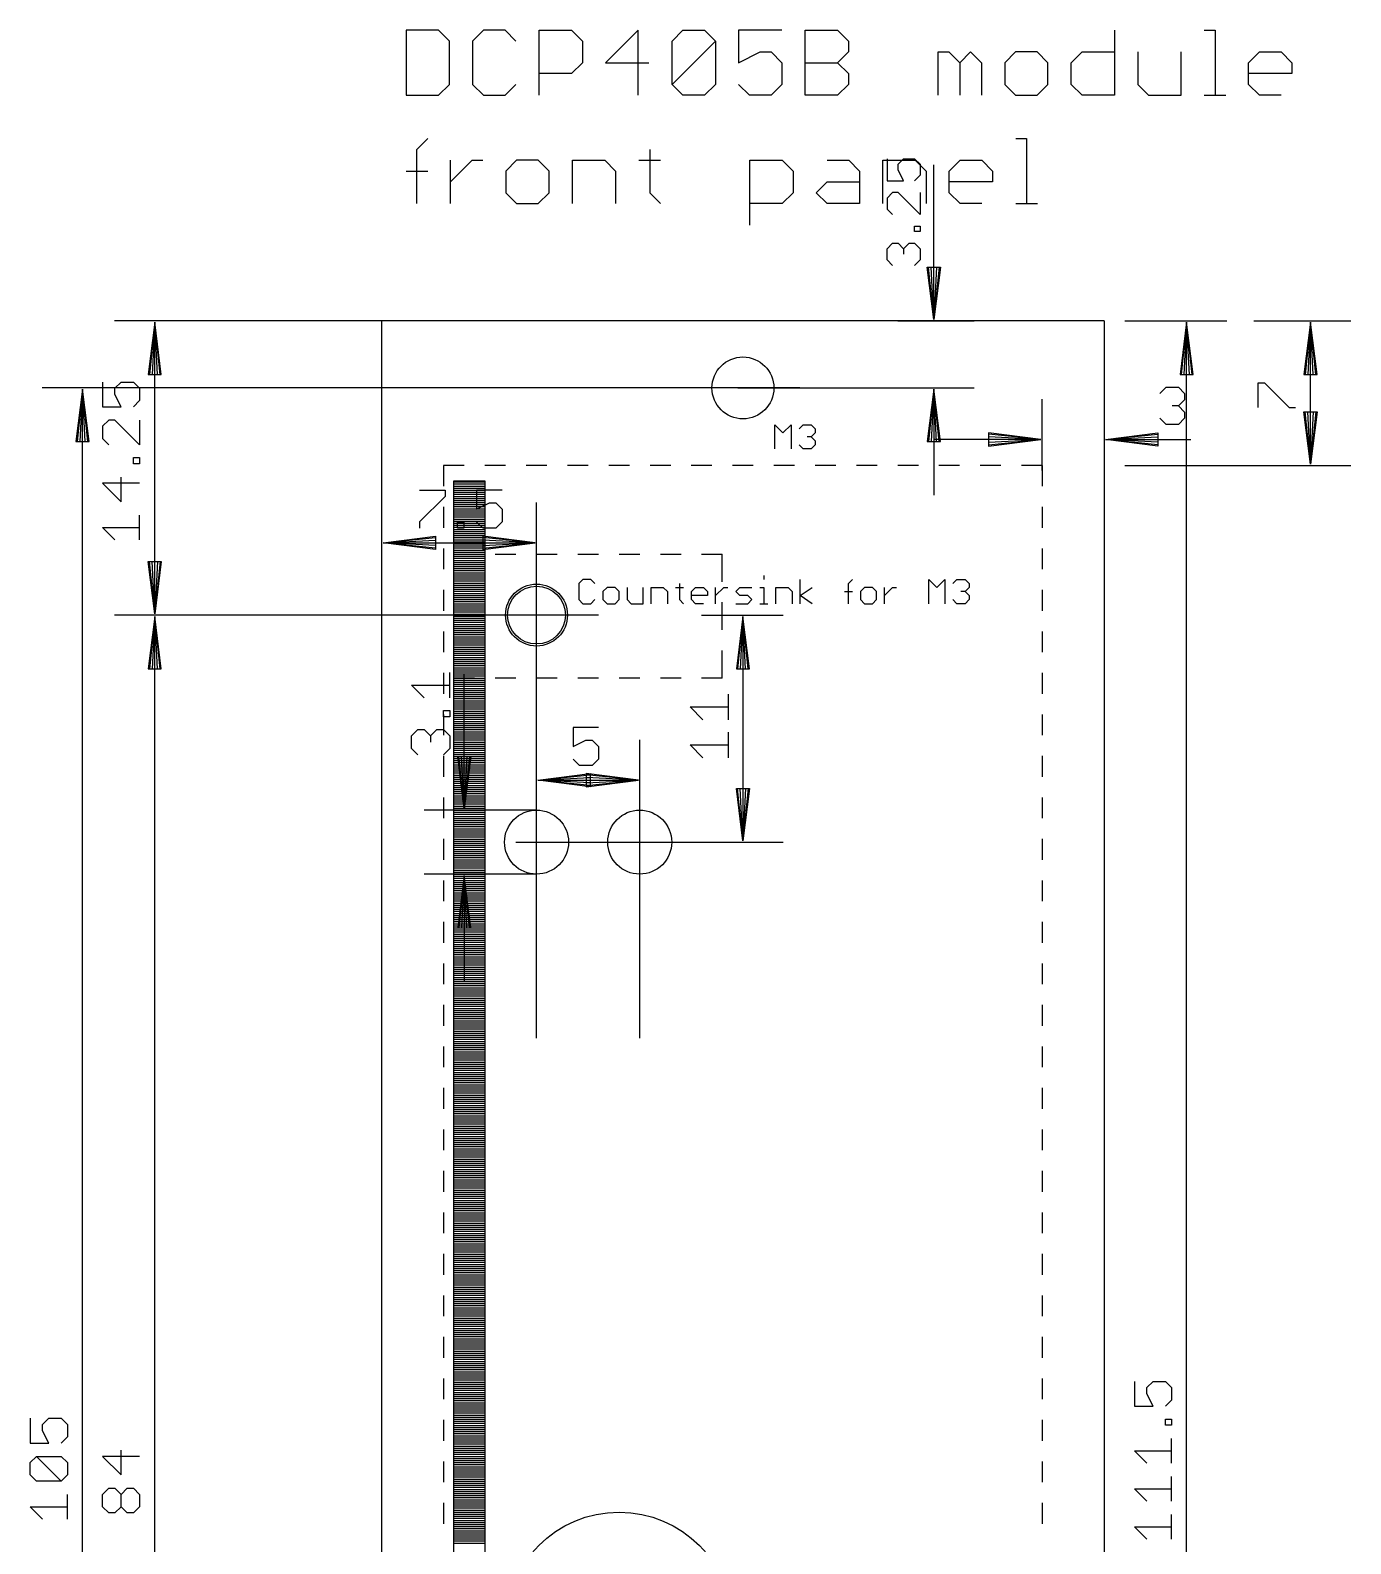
# Model space of a CAD drawing. Extents: x -17 to 135, y -36 to 126.
# Drawn here: x 52 to 116, y 52.3 to 125.6 of the extents above; entities that cross this region are included whole.
import ezdxf

# ---------------------------------------------------------------- set-up
doc = ezdxf.new("R2010")
doc.units = 0
doc.header["$MEASUREMENT"] = 0
for name, color, linetype, true_color in [('114', 253, 'CONTINUOUS', 0xadadad), ('115', 82, 'CONTINUOUS', 0x33cc00), ('117', 2, 'CONTINUOUS', 0xffff00), ('119', 1, 'CONTINUOUS', 0xff0000), ('20', 7, 'CONTINUOUS', 0xffffff), ('47', 140, 'CONTINUOUS', 0x00bfff)]:
    doc.layers.add(name, color=color, linetype=linetype, true_color=true_color)

msp = doc.modelspace()

# ---------------------------------------------------------------- linework, layer by layer
at = {"layer": '114'}
for p, q in [((70.1778, 125.5749), (70.1778, 122.4278)), ((71.7513, 125.5749), (70.1778, 125.5749)), ((72.2759, 125.0504), (71.7513, 125.5749)), ((73.9251, 125.5749), (73.4006, 125.0504)), ((74.9741, 125.5749), (73.9251, 125.5749)), ((75.4986, 125.0504), (74.9741, 125.5749)), ((76.6233, 122.4278), (76.6233, 125.5749)), ((76.6233, 125.5749), (78.1968, 125.5749)), ((78.1968, 125.5749), (78.7214, 125.0504)), ((81.4196, 125.5749), (79.8461, 124.0013)), ((81.4196, 122.4278), (81.4196, 125.5749)), ((83.0688, 125.0504), (83.5933, 125.5749)), ((83.5933, 125.5749), (84.6424, 125.5749)), ((84.6424, 125.5749), (85.1669, 125.0504)), ((88.3896, 125.5749), (86.2916, 125.5749)), ((86.2916, 125.5749), (86.2916, 124.0013)), ((89.5143, 122.4278), (89.5143, 125.5749)), ((89.5143, 125.5749), (91.0879, 125.5749)), ((91.0879, 125.5749), (91.6124, 125.0504)), ((104.5034, 125.5749), (104.5034, 122.4278)), ((108.8508, 125.5749), (109.3754, 125.5749)), ((109.3754, 125.5749), (109.3754, 122.4278)), ((72.2759, 122.9523), (72.2759, 125.0504)), ((73.4006, 125.0504), (73.4006, 122.9523)), ((78.7214, 125.0504), (78.7214, 124.0013)), ((83.0688, 122.9523), (83.0688, 125.0504)), ((83.0688, 122.9523), (85.1669, 125.0504)), ((85.1669, 125.0504), (85.1669, 122.9523)), ((91.6124, 125.0504), (91.6124, 124.5259)), ((78.7214, 124.0013), (78.1968, 123.4768)), ((79.8461, 124.0013), (81.9441, 124.0013)), ((86.2916, 124.0013), (87.3406, 124.5259)), ((87.3406, 124.5259), (87.8651, 124.5259)), ((87.8651, 124.5259), (88.3896, 124.0013)), ((88.3896, 124.0013), (88.3896, 122.9523)), ((89.5143, 124.0013), (91.0879, 124.0013)), ((91.6124, 124.5259), (91.0879, 124.0013)), ((91.0879, 124.0013), (91.6124, 123.4768)), ((95.9598, 122.4278), (95.9598, 124.5259)), ((95.9598, 124.5259), (96.4843, 124.5259)), ((96.4843, 124.5259), (97.0089, 124.0013)), ((97.0089, 124.0013), (97.5334, 124.5259)), ((97.0089, 124.0013), (97.0089, 122.4278)), ((97.5334, 124.5259), (98.0579, 124.0013)), ((98.0579, 124.0013), (98.0579, 122.4278)), ((99.7071, 124.5259), (99.1826, 124.0013)), ((99.1826, 124.0013), (99.1826, 122.9523)), ((100.7561, 124.5259), (99.7071, 124.5259)), ((101.2806, 124.0013), (100.7561, 124.5259)), ((101.2806, 122.9523), (101.2806, 124.0013)), ((102.4053, 124.0013), (102.9298, 124.5259)), ((102.4053, 122.9523), (102.4053, 124.0013)), ((102.9298, 124.5259), (104.5034, 124.5259)), ((105.6281, 124.5259), (105.6281, 122.9523)), ((107.7261, 122.4278), (107.7261, 124.5259)), ((110.9993, 124.0013), (111.5239, 124.5259)), ((110.9993, 122.9523), (110.9993, 124.0013)), ((111.5239, 124.5259), (112.5729, 124.5259)), ((112.5729, 124.5259), (113.0974, 124.0013)), ((113.0974, 124.0013), (113.0974, 123.4768)), ((78.1968, 123.4768), (76.6233, 123.4768)), ((91.6124, 123.4768), (91.6124, 122.9523)), ((113.0974, 123.4768), (110.9993, 123.4768)), ((70.1778, 122.4278), (71.7513, 122.4278)), ((71.7513, 122.4278), (72.2759, 122.9523)), ((73.4006, 122.9523), (73.9251, 122.4278)), ((73.9251, 122.4278), (74.9741, 122.4278)), ((74.9741, 122.4278), (75.4986, 122.9523)), ((83.5933, 122.4278), (83.0688, 122.9523)), ((84.6424, 122.4278), (83.5933, 122.4278)), ((85.1669, 122.9523), (84.6424, 122.4278)), ((86.8161, 122.4278), (86.2916, 122.9523)), ((87.8651, 122.4278), (86.8161, 122.4278)), ((88.3896, 122.9523), (87.8651, 122.4278)), ((91.0879, 122.4278), (89.5143, 122.4278)), ((91.6124, 122.9523), (91.0879, 122.4278)), ((99.1826, 122.9523), (99.7071, 122.4278)), ((99.7071, 122.4278), (100.7561, 122.4278)), ((100.7561, 122.4278), (101.2806, 122.9523)), ((102.9298, 122.4278), (102.4053, 122.9523)), ((104.5034, 122.4278), (102.9298, 122.4278)), ((105.6281, 122.9523), (106.1526, 122.4278)), ((106.1526, 122.4278), (107.7261, 122.4278)), ((108.8508, 122.4278), (109.8999, 122.4278)), ((111.5239, 122.4278), (110.9993, 122.9523)), ((112.5729, 122.4278), (111.5239, 122.4278)), ((70.7023, 119.8004), (71.2268, 120.3249)), ((99.7197, 120.3249), (100.2442, 120.3249)), ((100.2442, 120.3249), (100.2442, 117.1778)), ((70.7023, 117.1778), (70.7023, 119.8004)), ((81.9819, 119.8004), (81.9819, 117.7023)), ((72.3263, 117.1778), (72.3263, 119.2759)), ((72.3263, 118.2268), (73.3753, 119.2759)), ((73.3753, 119.2759), (73.8998, 119.2759)), ((75.5364, 119.2759), (75.0119, 118.7513)), ((76.5855, 119.2759), (75.5364, 119.2759)), ((77.11, 118.7513), (76.5855, 119.2759)), ((78.2347, 117.1778), (78.2347, 119.2759)), ((78.2347, 119.2759), (79.8082, 119.2759)), ((79.8082, 119.2759), (80.3327, 118.7513)), ((81.4574, 119.2759), (82.5065, 119.2759)), ((86.8287, 116.1288), (86.8287, 119.2759)), ((86.8287, 119.2759), (88.4022, 119.2759)), ((88.4022, 119.2759), (88.9267, 118.7513)), ((90.576, 119.2759), (91.625, 119.2759)), ((91.625, 119.2759), (92.1495, 118.7513)), ((93.2742, 117.1778), (93.2742, 119.2759)), ((93.2742, 119.2759), (94.8477, 119.2759)), ((94.8477, 119.2759), (95.3723, 118.7513)), ((96.4969, 118.7513), (97.0215, 119.2759)), ((97.0215, 119.2759), (98.0705, 119.2759)), ((98.0705, 119.2759), (98.595, 118.7513)), ((70.1778, 118.7513), (71.2268, 118.7513)), ((75.0119, 118.7513), (75.0119, 117.7023)), ((77.11, 117.7023), (77.11, 118.7513)), ((80.3327, 118.7513), (80.3327, 117.1778)), ((88.9267, 118.7513), (88.9267, 117.7023)), ((90.0514, 117.7023), (90.576, 118.2268)), ((90.576, 118.2268), (92.1495, 118.2268)), ((92.1495, 118.7513), (92.1495, 117.1778)), ((95.3723, 118.7513), (95.3723, 117.1778)), ((96.4969, 117.7023), (96.4969, 118.7513)), ((98.595, 118.2268), (96.4969, 118.2268)), ((98.595, 118.7513), (98.595, 118.2268)), ((75.0119, 117.7023), (75.5364, 117.1778)), ((76.5855, 117.1778), (77.11, 117.7023)), ((81.9819, 117.7023), (82.5065, 117.1778)), ((88.9267, 117.7023), (88.4022, 117.1778)), ((90.576, 117.1778), (90.0514, 117.7023)), ((97.0215, 117.1778), (96.4969, 117.7023)), ((75.5364, 117.1778), (76.5855, 117.1778)), ((88.4022, 117.1778), (86.8287, 117.1778)), ((92.1495, 117.1778), (90.576, 117.1778)), ((98.0705, 117.1778), (97.0215, 117.1778)), ((99.7197, 117.1778), (100.7687, 117.1778))]:
    msp.add_line(p, q, dxfattribs=at)
at = {"layer": '115'}
for p, q in [((72.5, 8.75), (72.5, 103.75)), ((72.5, 103.75), (74, 103.75)), ((72.5, 103.7), (74, 103.7)), ((72.5, 103.6), (74, 103.6)), ((72.5, 103.5), (74, 103.5)), ((72.5, 103.4), (74, 103.4)), ((74, 103.75), (74, 8.75)), ((72.5, 103.3), (74, 103.3)), ((72.5, 103.2), (74, 103.2)), ((72.5, 103.1), (74, 103.1)), ((72.5, 103), (74, 103)), ((72.5, 102.9), (74, 102.9)), ((72.5, 102.8), (74, 102.8)), ((72.5, 102.7), (74, 102.7)), ((72.5, 102.6), (74, 102.6)), ((72.5, 102.5), (74, 102.5)), ((72.5, 102.4), (74, 102.4)), ((72.5, 102.3), (74, 102.3)), ((72.5, 102.2), (74, 102.2)), ((72.5, 102.1), (74, 102.1)), ((72.5, 102), (74, 102)), ((72.5, 101.9), (74, 101.9)), ((72.5, 101.8), (74, 101.8)), ((72.5, 101.7), (74, 101.7)), ((72.5, 101.6), (74, 101.6)), ((72.5, 101.5), (74, 101.5)), ((72.5, 101.4), (74, 101.4)), ((72.5, 101.3), (74, 101.3)), ((72.5, 101.2), (74, 101.2)), ((72.5, 101.1), (74, 101.1)), ((72.5, 101), (74, 101)), ((72.5, 100.9), (74, 100.9)), ((72.5, 100.8), (74, 100.8)), ((72.5, 100.7), (74, 100.7)), ((72.5, 100.6), (74, 100.6)), ((72.5, 100.5), (74, 100.5)), ((72.5, 100.4), (74, 100.4)), ((72.5, 100.3), (74, 100.3)), ((72.5, 100.2), (74, 100.2)), ((72.5, 100.1), (74, 100.1)), ((72.5, 100), (74, 100)), ((72.5, 99.9), (74, 99.9)), ((72.5, 99.8), (74, 99.8)), ((72.5, 99.7), (74, 99.7)), ((72.5, 99.6), (74, 99.6)), ((72.5, 99.5), (74, 99.5)), ((72.5, 99.4), (74, 99.4)), ((72.5, 99.3), (74, 99.3)), ((72.5, 99.2), (74, 99.2)), ((72.5, 99.1), (74, 99.1)), ((72.5, 99), (74, 99)), ((72.5, 98.9), (74, 98.9)), ((72.5, 98.8), (74, 98.8)), ((72.5, 98.7), (74, 98.7)), ((72.5, 98.6), (74, 98.6)), ((72.5, 98.5), (74, 98.5)), ((72.5, 98.4), (74, 98.4)), ((72.5, 98.3), (74, 98.3)), ((72.5, 98.2), (74, 98.2)), ((72.5, 98.1), (74, 98.1)), ((72.5, 98), (74, 98)), ((72.5, 97.9), (74, 97.9)), ((72.5, 97.8), (74, 97.8)), ((72.5, 97.7), (74, 97.7)), ((72.5, 97.6), (74, 97.6)), ((72.5, 97.5), (74, 97.5)), ((72.5, 97.4), (74, 97.4)), ((72.5, 97.3), (74, 97.3)), ((72.5, 97.2), (74, 97.2)), ((72.5, 97.1), (74, 97.1)), ((72.5, 97), (74, 97)), ((72.5, 96.9), (74, 96.9)), ((72.5, 96.8), (74, 96.8)), ((72.5, 96.7), (74, 96.7)), ((72.5, 96.6), (74, 96.6)), ((72.5, 96.5), (74, 96.5)), ((72.5, 96.4), (74, 96.4)), ((72.5, 96.3), (74, 96.3)), ((72.5, 96.2), (74, 96.2)), ((72.5, 96.1), (74, 96.1)), ((72.5, 96), (74, 96)), ((72.5, 95.9), (74, 95.9)), ((72.5, 95.8), (74, 95.8)), ((72.5, 95.7), (74, 95.7)), ((72.5, 95.6), (74, 95.6)), ((72.5, 95.5), (74, 95.5)), ((72.5, 95.4), (74, 95.4)), ((72.5, 95.3), (74, 95.3)), ((72.5, 95.2), (74, 95.2)), ((72.5, 95.1), (74, 95.1)), ((72.5, 95), (74, 95)), ((72.5, 94.9), (74, 94.9)), ((72.5, 94.8), (74, 94.8)), ((72.5, 94.7), (74, 94.7)), ((72.5, 94.6), (74, 94.6)), ((72.5, 94.5), (74, 94.5)), ((72.5, 94.4), (74, 94.4)), ((72.5, 94.3), (74, 94.3)), ((72.5, 94.2), (74, 94.2)), ((72.5, 94.1), (74, 94.1)), ((72.5, 94), (74, 94)), ((72.5, 93.9), (74, 93.9)), ((72.5, 93.8), (74, 93.8)), ((72.5, 93.7), (74, 93.7)), ((72.5, 93.6), (74, 93.6)), ((72.5, 93.5), (74, 93.5)), ((72.5, 93.4), (74, 93.4)), ((72.5, 93.3), (74, 93.3)), ((72.5, 93.2), (74, 93.2)), ((72.5, 93.1), (74, 93.1)), ((72.5, 93), (74, 93)), ((72.5, 92.9), (74, 92.9)), ((72.5, 92.8), (74, 92.8)), ((72.5, 92.7), (74, 92.7)), ((72.5, 92.6), (74, 92.6)), ((72.5, 92.5), (74, 92.5)), ((72.5, 92.4), (74, 92.4)), ((72.5, 92.3), (74, 92.3)), ((72.5, 92.2), (74, 92.2)), ((72.5, 92.1), (74, 92.1)), ((72.5, 92), (74, 92)), ((72.5, 91.9), (74, 91.9)), ((72.5, 91.8), (74, 91.8)), ((72.5, 91.7), (74, 91.7)), ((72.5, 91.6), (74, 91.6)), ((72.5, 91.5), (74, 91.5)), ((72.5, 91.4), (74, 91.4)), ((72.5, 91.3), (74, 91.3)), ((72.5, 91.2), (74, 91.2)), ((72.5, 91.1), (74, 91.1)), ((72.5, 91), (74, 91)), ((72.5, 90.9), (74, 90.9)), ((72.5, 90.8), (74, 90.8)), ((72.5, 90.7), (74, 90.7)), ((72.5, 90.6), (74, 90.6)), ((72.5, 90.5), (74, 90.5)), ((72.5, 90.4), (74, 90.4)), ((72.5, 90.3), (74, 90.3)), ((72.5, 90.2), (74, 90.2)), ((72.5, 90.1), (74, 90.1)), ((72.5, 90), (74, 90)), ((72.5, 89.9), (74, 89.9)), ((72.5, 89.8), (74, 89.8)), ((72.5, 89.7), (74, 89.7)), ((72.5, 89.6), (74, 89.6)), ((72.5, 89.5), (74, 89.5)), ((72.5, 89.4), (74, 89.4)), ((72.5, 89.3), (74, 89.3)), ((72.5, 89.2), (74, 89.2)), ((72.5, 89.1), (74, 89.1)), ((72.5, 89), (74, 89)), ((72.5, 88.9), (74, 88.9)), ((72.5, 88.8), (74, 88.8)), ((72.5, 88.7), (74, 88.7)), ((72.5, 88.6), (74, 88.6)), ((72.5, 88.5), (74, 88.5)), ((72.5, 88.4), (74, 88.4)), ((72.5, 88.3), (74, 88.3)), ((72.5, 88.2), (74, 88.2)), ((72.5, 88.1), (74, 88.1)), ((72.5, 88), (74, 88)), ((72.5, 87.9), (74, 87.9)), ((72.5, 87.8), (74, 87.8)), ((72.5, 87.7), (74, 87.7)), ((72.5, 87.6), (74, 87.6)), ((72.5, 87.5), (74, 87.5)), ((72.5, 87.4), (74, 87.4)), ((72.5, 87.3), (74, 87.3)), ((72.5, 87.2), (74, 87.2)), ((72.5, 87.1), (74, 87.1)), ((72.5, 87), (74, 87)), ((72.5, 86.9), (74, 86.9)), ((72.5, 86.8), (74, 86.8)), ((72.5, 86.7), (74, 86.7)), ((72.5, 86.6), (74, 86.6)), ((72.5, 86.5), (74, 86.5)), ((72.5, 86.4), (74, 86.4)), ((72.5, 86.3), (74, 86.3)), ((72.5, 86.2), (74, 86.2)), ((72.5, 86.1), (74, 86.1)), ((72.5, 86), (74, 86)), ((72.5, 85.9), (74, 85.9)), ((72.5, 85.8), (74, 85.8)), ((72.5, 85.7), (74, 85.7)), ((72.5, 85.6), (74, 85.6)), ((72.5, 85.5), (74, 85.5)), ((72.5, 85.4), (74, 85.4)), ((72.5, 85.3), (74, 85.3)), ((72.5, 85.2), (74, 85.2)), ((72.5, 85.1), (74, 85.1)), ((72.5, 85), (74, 85)), ((72.5, 84.9), (74, 84.9)), ((72.5, 84.8), (74, 84.8)), ((72.5, 84.7), (74, 84.7)), ((72.5, 84.6), (74, 84.6)), ((72.5, 84.5), (74, 84.5)), ((72.5, 84.4), (74, 84.4)), ((72.5, 84.3), (74, 84.3)), ((72.5, 84.2), (74, 84.2)), ((72.5, 84.1), (74, 84.1)), ((72.5, 84), (74, 84)), ((72.5, 83.9), (74, 83.9)), ((72.5, 83.8), (74, 83.8)), ((72.5, 83.7), (74, 83.7)), ((72.5, 83.6), (74, 83.6)), ((72.5, 83.5), (74, 83.5)), ((72.5, 83.4), (74, 83.4)), ((72.5, 83.3), (74, 83.3)), ((72.5, 83.2), (74, 83.2)), ((72.5, 83.1), (74, 83.1)), ((72.5, 83), (74, 83)), ((72.5, 82.9), (74, 82.9)), ((72.5, 82.8), (74, 82.8)), ((72.5, 82.7), (74, 82.7)), ((72.5, 82.6), (74, 82.6)), ((72.5, 82.5), (74, 82.5)), ((72.5, 82.4), (74, 82.4)), ((72.5, 82.3), (74, 82.3)), ((72.5, 82.2), (74, 82.2)), ((72.5, 82.1), (74, 82.1)), ((72.5, 82), (74, 82)), ((72.5, 81.9), (74, 81.9)), ((72.5, 81.8), (74, 81.8)), ((72.5, 81.7), (74, 81.7)), ((72.5, 81.6), (74, 81.6)), ((72.5, 81.5), (74, 81.5)), ((72.5, 81.4), (74, 81.4)), ((72.5, 81.3), (74, 81.3)), ((72.5, 81.2), (74, 81.2)), ((72.5, 81.1), (74, 81.1)), ((72.5, 81), (74, 81)), ((72.5, 80.9), (74, 80.9)), ((72.5, 80.8), (74, 80.8)), ((72.5, 80.7), (74, 80.7)), ((72.5, 80.6), (74, 80.6)), ((72.5, 80.5), (74, 80.5)), ((72.5, 80.4), (74, 80.4)), ((72.5, 80.3), (74, 80.3)), ((72.5, 80.2), (74, 80.2)), ((72.5, 80.1), (74, 80.1)), ((72.5, 80), (74, 80)), ((72.5, 79.9), (74, 79.9)), ((72.5, 79.8), (74, 79.8)), ((72.5, 79.7), (74, 79.7)), ((72.5, 79.6), (74, 79.6)), ((72.5, 79.5), (74, 79.5)), ((72.5, 79.4), (74, 79.4)), ((72.5, 79.3), (74, 79.3)), ((72.5, 79.2), (74, 79.2)), ((72.5, 79.1), (74, 79.1)), ((72.5, 79), (74, 79)), ((72.5, 78.9), (74, 78.9)), ((72.5, 78.8), (74, 78.8)), ((72.5, 78.7), (74, 78.7)), ((72.5, 78.6), (74, 78.6)), ((72.5, 78.5), (74, 78.5)), ((72.5, 78.4), (74, 78.4)), ((72.5, 78.3), (74, 78.3)), ((72.5, 78.2), (74, 78.2)), ((72.5, 78.1), (74, 78.1)), ((72.5, 78), (74, 78)), ((72.5, 77.9), (74, 77.9)), ((72.5, 77.8), (74, 77.8)), ((72.5, 77.7), (74, 77.7)), ((72.5, 77.6), (74, 77.6)), ((72.5, 77.5), (74, 77.5)), ((72.5, 77.4), (74, 77.4)), ((72.5, 77.3), (74, 77.3)), ((72.5, 77.2), (74, 77.2)), ((72.5, 77.1), (74, 77.1)), ((72.5, 77), (74, 77)), ((72.5, 76.9), (74, 76.9)), ((72.5, 76.8), (74, 76.8)), ((72.5, 76.7), (74, 76.7)), ((72.5, 76.6), (74, 76.6)), ((72.5, 76.5), (74, 76.5)), ((72.5, 76.4), (74, 76.4)), ((72.5, 76.3), (74, 76.3)), ((72.5, 76.2), (74, 76.2)), ((72.5, 76.1), (74, 76.1)), ((72.5, 76), (74, 76)), ((72.5, 75.9), (74, 75.9)), ((72.5, 75.8), (74, 75.8)), ((72.5, 75.7), (74, 75.7)), ((72.5, 75.6), (74, 75.6)), ((72.5, 75.5), (74, 75.5)), ((72.5, 75.4), (74, 75.4)), ((72.5, 75.3), (74, 75.3)), ((72.5, 75.2), (74, 75.2)), ((72.5, 75.1), (74, 75.1)), ((72.5, 75), (74, 75)), ((72.5, 74.9), (74, 74.9)), ((72.5, 74.8), (74, 74.8)), ((72.5, 74.7), (74, 74.7)), ((72.5, 74.6), (74, 74.6)), ((72.5, 74.5), (74, 74.5)), ((72.5, 74.4), (74, 74.4)), ((72.5, 74.3), (74, 74.3)), ((72.5, 74.2), (74, 74.2)), ((72.5, 74.1), (74, 74.1)), ((72.5, 74), (74, 74)), ((72.5, 73.9), (74, 73.9)), ((72.5, 73.8), (74, 73.8)), ((72.5, 73.7), (74, 73.7)), ((72.5, 73.6), (74, 73.6)), ((72.5, 73.5), (74, 73.5)), ((72.5, 73.4), (74, 73.4)), ((72.5, 73.3), (74, 73.3)), ((72.5, 73.2), (74, 73.2)), ((72.5, 73.1), (74, 73.1)), ((72.5, 73), (74, 73)), ((72.5, 72.9), (74, 72.9)), ((72.5, 72.8), (74, 72.8)), ((72.5, 72.7), (74, 72.7)), ((72.5, 72.6), (74, 72.6)), ((72.5, 72.5), (74, 72.5)), ((72.5, 72.4), (74, 72.4)), ((72.5, 72.3), (74, 72.3)), ((72.5, 72.2), (74, 72.2)), ((72.5, 72.1), (74, 72.1)), ((72.5, 72), (74, 72)), ((72.5, 71.9), (74, 71.9)), ((72.5, 71.8), (74, 71.8)), ((72.5, 71.7), (74, 71.7)), ((72.5, 71.6), (74, 71.6)), ((72.5, 71.5), (74, 71.5)), ((72.5, 71.4), (74, 71.4)), ((72.5, 71.3), (74, 71.3)), ((72.5, 71.2), (74, 71.2)), ((72.5, 71.1), (74, 71.1)), ((72.5, 71), (74, 71)), ((72.5, 70.9), (74, 70.9)), ((72.5, 70.8), (74, 70.8)), ((72.5, 70.7), (74, 70.7)), ((72.5, 70.6), (74, 70.6)), ((72.5, 70.5), (74, 70.5)), ((72.5, 70.4), (74, 70.4)), ((72.5, 70.3), (74, 70.3)), ((72.5, 70.2), (74, 70.2)), ((72.5, 70.1), (74, 70.1)), ((72.5, 70), (74, 70)), ((72.5, 69.9), (74, 69.9)), ((72.5, 69.8), (74, 69.8)), ((72.5, 69.7), (74, 69.7)), ((72.5, 69.6), (74, 69.6)), ((72.5, 69.5), (74, 69.5)), ((72.5, 69.4), (74, 69.4)), ((72.5, 69.3), (74, 69.3)), ((72.5, 69.2), (74, 69.2)), ((72.5, 69.1), (74, 69.1)), ((72.5, 69), (74, 69)), ((72.5, 68.9), (74, 68.9)), ((72.5, 68.8), (74, 68.8)), ((72.5, 68.7), (74, 68.7)), ((72.5, 68.6), (74, 68.6)), ((72.5, 68.5), (74, 68.5)), ((72.5, 68.4), (74, 68.4)), ((72.5, 68.3), (74, 68.3)), ((72.5, 68.2), (74, 68.2)), ((72.5, 68.1), (74, 68.1)), ((72.5, 68), (74, 68)), ((72.5, 67.9), (74, 67.9)), ((72.5, 67.8), (74, 67.8)), ((72.5, 67.7), (74, 67.7)), ((72.5, 67.6), (74, 67.6)), ((72.5, 67.5), (74, 67.5)), ((72.5, 67.4), (74, 67.4)), ((72.5, 67.3), (74, 67.3)), ((72.5, 67.2), (74, 67.2)), ((72.5, 67.1), (74, 67.1)), ((72.5, 67), (74, 67)), ((72.5, 66.9), (74, 66.9)), ((72.5, 66.8), (74, 66.8)), ((72.5, 66.7), (74, 66.7)), ((72.5, 66.6), (74, 66.6)), ((72.5, 66.5), (74, 66.5)), ((72.5, 66.4), (74, 66.4)), ((72.5, 66.3), (74, 66.3)), ((72.5, 66.2), (74, 66.2)), ((72.5, 66.1), (74, 66.1)), ((72.5, 66), (74, 66)), ((72.5, 65.9), (74, 65.9)), ((72.5, 65.8), (74, 65.8)), ((72.5, 65.7), (74, 65.7)), ((72.5, 65.6), (74, 65.6)), ((72.5, 65.5), (74, 65.5)), ((72.5, 65.4), (74, 65.4)), ((72.5, 65.3), (74, 65.3)), ((72.5, 65.2), (74, 65.2)), ((72.5, 65.1), (74, 65.1)), ((72.5, 65), (74, 65)), ((72.5, 64.9), (74, 64.9)), ((72.5, 64.8), (74, 64.8)), ((72.5, 64.7), (74, 64.7)), ((72.5, 64.6), (74, 64.6)), ((72.5, 64.5), (74, 64.5)), ((72.5, 64.4), (74, 64.4)), ((72.5, 64.3), (74, 64.3)), ((72.5, 64.2), (74, 64.2)), ((72.5, 64.1), (74, 64.1)), ((72.5, 64), (74, 64)), ((72.5, 63.9), (74, 63.9)), ((72.5, 63.8), (74, 63.8)), ((72.5, 63.7), (74, 63.7)), ((72.5, 63.6), (74, 63.6)), ((72.5, 63.5), (74, 63.5)), ((72.5, 63.4), (74, 63.4)), ((72.5, 63.3), (74, 63.3)), ((72.5, 63.2), (74, 63.2)), ((72.5, 63.1), (74, 63.1)), ((72.5, 63), (74, 63)), ((72.5, 62.9), (74, 62.9)), ((72.5, 62.8), (74, 62.8)), ((72.5, 62.7), (74, 62.7)), ((72.5, 62.6), (74, 62.6)), ((72.5, 62.5), (74, 62.5)), ((72.5, 62.4), (74, 62.4)), ((72.5, 62.3), (74, 62.3)), ((72.5, 62.2), (74, 62.2)), ((72.5, 62.1), (74, 62.1)), ((72.5, 62), (74, 62)), ((72.5, 61.9), (74, 61.9)), ((72.5, 61.8), (74, 61.8)), ((72.5, 61.7), (74, 61.7)), ((72.5, 61.6), (74, 61.6)), ((72.5, 61.5), (74, 61.5)), ((72.5, 61.4), (74, 61.4)), ((72.5, 61.3), (74, 61.3)), ((72.5, 61.2), (74, 61.2)), ((72.5, 61.1), (74, 61.1)), ((72.5, 61), (74, 61)), ((72.5, 60.9), (74, 60.9)), ((72.5, 60.8), (74, 60.8)), ((72.5, 60.7), (74, 60.7)), ((72.5, 60.6), (74, 60.6)), ((72.5, 60.5), (74, 60.5)), ((72.5, 60.4), (74, 60.4)), ((72.5, 60.3), (74, 60.3)), ((72.5, 60.2), (74, 60.2)), ((72.5, 60.1), (74, 60.1)), ((72.5, 60), (74, 60)), ((72.5, 59.9), (74, 59.9)), ((72.5, 59.8), (74, 59.8)), ((72.5, 59.7), (74, 59.7)), ((72.5, 59.6), (74, 59.6)), ((72.5, 59.5), (74, 59.5)), ((72.5, 59.4), (74, 59.4)), ((72.5, 59.3), (74, 59.3)), ((72.5, 59.2), (74, 59.2)), ((72.5, 59.1), (74, 59.1)), ((72.5, 59), (74, 59)), ((72.5, 58.9), (74, 58.9)), ((72.5, 58.8), (74, 58.8)), ((72.5, 58.7), (74, 58.7)), ((72.5, 58.6), (74, 58.6)), ((72.5, 58.5), (74, 58.5)), ((72.5, 58.4), (74, 58.4)), ((72.5, 58.3), (74, 58.3)), ((72.5, 58.2), (74, 58.2)), ((72.5, 58.1), (74, 58.1)), ((72.5, 58), (74, 58)), ((72.5, 57.9), (74, 57.9)), ((72.5, 57.8), (74, 57.8)), ((72.5, 57.7), (74, 57.7)), ((72.5, 57.6), (74, 57.6)), ((72.5, 57.5), (74, 57.5)), ((72.5, 57.4), (74, 57.4)), ((72.5, 57.3), (74, 57.3)), ((72.5, 57.2), (74, 57.2)), ((72.5, 57.1), (74, 57.1)), ((72.5, 57), (74, 57)), ((72.5, 56.9), (74, 56.9)), ((72.5, 56.8), (74, 56.8)), ((72.5, 56.7), (74, 56.7)), ((72.5, 56.6), (74, 56.6)), ((72.5, 56.5), (74, 56.5)), ((72.5, 56.4), (74, 56.4)), ((72.5, 56.3), (74, 56.3)), ((72.5, 56.2), (74, 56.2)), ((72.5, 56.1), (74, 56.1)), ((72.5, 56), (74, 56)), ((72.5, 55.9), (74, 55.9)), ((72.5, 55.8), (74, 55.8)), ((72.5, 55.7), (74, 55.7)), ((72.5, 55.6), (74, 55.6)), ((72.5, 55.5), (74, 55.5)), ((72.5, 55.4), (74, 55.4)), ((72.5, 55.3), (74, 55.3)), ((72.5, 55.2), (74, 55.2)), ((72.5, 55.1), (74, 55.1)), ((72.5, 55), (74, 55)), ((72.5, 54.9), (74, 54.9)), ((72.5, 54.8), (74, 54.8)), ((72.5, 54.7), (74, 54.7)), ((72.5, 54.6), (74, 54.6)), ((72.5, 54.5), (74, 54.5)), ((72.5, 54.4), (74, 54.4)), ((72.5, 54.3), (74, 54.3)), ((72.5, 54.2), (74, 54.2)), ((72.5, 54.1), (74, 54.1)), ((72.5, 54), (74, 54)), ((72.5, 53.9), (74, 53.9)), ((72.5, 53.8), (74, 53.8)), ((72.5, 53.7), (74, 53.7)), ((72.5, 53.6), (74, 53.6)), ((72.5, 53.5), (74, 53.5)), ((72.5, 53.4), (74, 53.4)), ((72.5, 53.3), (74, 53.3)), ((72.5, 53.2), (74, 53.2)), ((72.5, 53.1), (74, 53.1)), ((72.5, 53), (74, 53)), ((72.5, 52.9), (74, 52.9)), ((72.5, 52.8), (74, 52.8)), ((72.5, 52.7), (74, 52.7)), ((72.5, 52.6), (74, 52.6)), ((72.5, 52.5), (74, 52.5)), ((72.5, 52.4), (74, 52.4)), ((72.5, 52.3), (74, 52.3))]:
    msp.add_line(p, q, dxfattribs=at)
at = {"layer": '117'}
for p, q in [((111.25, 111.5), (115.95, 111.5)), ((114, 111.435), (113.6808, 108.9)), ((114, 111.435), (113.74, 108.9)), ((114, 111.435), (113.87, 108.9)), ((114, 104.565), (114, 111.435)), ((114.3192, 108.9), (114, 111.435)), ((114.13, 108.9), (114, 111.435)), ((114.26, 108.9), (114, 111.435)), ((111.4701, 107.3027), (111.4701, 108.5016)), ((111.4701, 108.5016), (111.7698, 108.5016)), ((111.7698, 108.5016), (112.9687, 107.3027)), ((113.6808, 108.9), (114.3192, 108.9)), ((106.7016, 107.9802), (107.0013, 108.2799)), ((107.0013, 108.2799), (107.6008, 108.2799)), ((107.6008, 108.2799), (107.9005, 107.9802)), ((107.9005, 107.9802), (107.9005, 107.6805)), ((101, 104.25), (101, 107.7)), ((107.6008, 107.3808), (107.301, 107.3808)), ((107.9005, 107.6805), (107.6008, 107.3808)), ((107.6008, 107.3808), (107.9005, 107.081)), ((107.9005, 107.081), (107.9005, 106.7813)), ((112.9687, 107.3027), (113.2684, 107.3027)), ((114, 104.565), (113.6808, 107.1)), ((113.6808, 107.1), (114.3192, 107.1)), ((114, 104.565), (113.74, 107.1)), ((114, 104.565), (113.87, 107.1)), ((114.3192, 107.1), (114, 104.565)), ((114.13, 107.1), (114, 104.565)), ((114.26, 107.1), (114, 104.565)), ((107.0013, 106.4816), (106.7016, 106.7813)), ((107.6008, 106.4816), (107.0013, 106.4816)), ((107.9005, 106.7813), (107.6008, 106.4816)), ((100.935, 105.75), (95.8, 105.75)), ((100.935, 105.75), (98.4, 106.0692)), ((98.4, 106.0692), (98.4, 105.4308)), ((100.935, 105.75), (98.4, 106.01)), ((100.935, 105.75), (98.4, 105.88)), ((98.4, 105.4308), (100.935, 105.75)), ((98.4, 105.62), (100.935, 105.75)), ((98.4, 105.49), (100.935, 105.75)), ((104, 106.25), (104, 103.8)), ((104.065, 105.75), (106.6, 106.0692)), ((104.065, 105.75), (106.6, 106.01)), ((104.065, 105.75), (106.6, 105.88)), ((104.065, 105.75), (108.1977, 105.75)), ((106.6, 105.4308), (104.065, 105.75)), ((106.6, 105.62), (104.065, 105.75)), ((106.6, 105.49), (104.065, 105.75)), ((106.6, 106.0692), (106.6, 105.4308)), ((73, 104.5), (72, 104.5)), ((72, 104.5), (72, 103.4898)), ((75, 104.5), (74, 104.5)), ((77, 104.5), (76, 104.5)), ((79, 104.5), (78, 104.5)), ((81, 104.5), (80, 104.5)), ((83, 104.5), (82, 104.5)), ((85, 104.5), (84, 104.5)), ((87, 104.5), (86, 104.5)), ((89, 104.5), (88, 104.5)), ((91, 104.5), (90, 104.5)), ((93, 104.5), (92, 104.5)), ((95, 104.5), (94, 104.5)), ((97, 104.5), (96, 104.5)), ((99, 104.5), (98, 104.5)), ((101, 104.5), (100, 104.5)), ((101, 104.5), (101, 103.4898)), ((105, 104.5), (115.95, 104.5)), ((72, 102.4898), (72, 101.4796)), ((101, 102.4898), (101, 101.4796)), ((72, 100.4796), (72, 99.4694)), ((101, 100.4796), (101, 99.4694)), ((72, 98.4694), (72, 97.4592)), ((101, 98.4694), (101, 97.4592)), ((72, 96.4592), (72, 95.449)), ((101, 96.4592), (101, 95.449)), ((72, 94.449), (72, 93.4388)), ((101, 94.449), (101, 93.4388)), ((72, 92.4388), (72, 91.4286)), ((101, 92.4388), (101, 91.4286)), ((72, 90.4286), (72, 89.4184)), ((101, 90.4286), (101, 89.4184)), ((72, 88.4184), (72, 87.4082)), ((101, 88.4184), (101, 87.4082)), ((72, 86.4082), (72, 85.398)), ((101, 86.4082), (101, 85.398)), ((72, 84.398), (72, 83.3878)), ((101, 84.398), (101, 83.3878)), ((72, 82.3878), (72, 81.3775)), ((101, 82.3878), (101, 81.3775)), ((72, 80.3775), (72, 79.3673)), ((101, 80.3775), (101, 79.3673)), ((72, 78.3673), (72, 77.3571)), ((101, 78.3673), (101, 77.3571)), ((72, 76.3571), (72, 75.3469)), ((101, 76.3571), (101, 75.3469)), ((72, 74.3469), (72, 73.3367)), ((101, 74.3469), (101, 73.3367)), ((72, 72.3367), (72, 71.3265)), ((101, 72.3367), (101, 71.3265)), ((72, 70.3265), (72, 69.3163)), ((101, 70.3265), (101, 69.3163)), ((72, 68.3163), (72, 67.3061)), ((101, 68.3163), (101, 67.3061)), ((72, 66.3061), (72, 65.2959)), ((101, 66.3061), (101, 65.2959)), ((72, 64.2959), (72, 63.2857)), ((101, 64.2959), (101, 63.2857)), ((72, 62.2857), (72, 61.2755)), ((101, 62.2857), (101, 61.2755)), ((72, 60.2755), (72, 59.2653)), ((101, 60.2755), (101, 59.2653)), ((72, 58.2653), (72, 57.2551)), ((101, 58.2653), (101, 57.2551)), ((72, 56.2551), (72, 55.2449)), ((101, 56.2551), (101, 55.2449)), ((72, 54.2449), (72, 53.2347)), ((101, 54.2449), (101, 53.2347))]:
    msp.add_line(p, q, dxfattribs=at)
at = {"layer": '119'}
for p, q in [((72.5, 100.2), (73.5, 100.2)), ((72.5, 98.8667), (72.5, 100.2)), ((74.5, 100.2), (75.5, 100.2)), ((76.5, 100.2), (77.5, 100.2)), ((78.5, 100.2), (79.5, 100.2)), ((80.5, 100.2), (81.5, 100.2)), ((82.5, 100.2), (83.5, 100.2)), ((84.5, 100.2), (85.5, 100.2)), ((85.5, 98.8667), (85.5, 100.2)), ((72.5, 96.5333), (72.5, 97.8667)), ((85.5, 96.5333), (85.5, 97.8667)), ((72.5, 94.2), (72.5, 95.5333)), ((85.5, 94.2), (85.5, 95.5333)), ((73.5, 94.2), (72.5, 94.2)), ((75.5, 94.2), (74.5, 94.2)), ((77.5, 94.2), (76.5, 94.2)), ((79.5, 94.2), (78.5, 94.2)), ((81.5, 94.2), (80.5, 94.2)), ((83.5, 94.2), (82.5, 94.2)), ((85.5, 94.2), (84.5, 94.2))]:
    msp.add_line(p, q, dxfattribs=at)
msp.add_circle((76.5, 97.25), 1.4, dxfattribs=at)
at = {"layer": '20'}
for p, q in [((69, -0.05), (69, 111.5)), ((104, 111.5), (69, 111.5)), ((104, 111.5), (104, 0))]:
    msp.add_line(p, q, dxfattribs=at)
for centre, radius in [((86.5, 108.25), 1.5), ((76.5, 97.25), 1.5), ((76.5, 86.25), 1.55), ((81.5, 86.25), 1.55), ((80.5, 48.3), 5.5)]:
    msp.add_circle(centre, radius, dxfattribs=at)
at = {"layer": '47'}
for p, q in [((93.485, 119.3495), (93.485, 118.2818)), ((94.0189, 119.0826), (94.2858, 119.3495)), ((94.0189, 118.8156), (94.0189, 119.0826)), ((94.2858, 118.2818), (94.0189, 118.8156)), ((94.2858, 119.3495), (94.8197, 119.3495)), ((94.8197, 119.3495), (95.0866, 119.0826)), ((95.0866, 119.0826), (95.0866, 118.5487)), ((95.75, 111.565), (95.75, 119.0539)), ((93.485, 118.2818), (94.2858, 118.2818)), ((95.0866, 118.5487), (94.8197, 118.2818)), ((93.752, 117.7123), (93.485, 117.4454)), ((93.485, 117.4454), (93.485, 116.9116)), ((94.0189, 117.7123), (93.752, 117.7123)), ((95.0866, 116.6446), (94.0189, 117.7123)), ((95.0866, 117.7123), (95.0866, 116.6446)), ((93.485, 116.9116), (93.752, 116.6446)), ((94.8197, 115.8261), (94.8197, 116.093)), ((94.8197, 116.093), (95.0866, 116.093)), ((95.0866, 115.8261), (94.8197, 115.8261)), ((95.0866, 116.093), (95.0866, 115.8261)), ((93.485, 114.9897), (93.752, 115.2566)), ((93.752, 115.2566), (94.0189, 115.2566)), ((94.0189, 115.2566), (94.2858, 114.9897)), ((94.2858, 114.9897), (94.5527, 115.2566)), ((94.5527, 115.2566), (94.8197, 115.2566)), ((94.8197, 115.2566), (95.0866, 114.9897)), ((93.485, 114.4558), (93.485, 114.9897)), ((93.752, 114.1889), (93.485, 114.4558)), ((94.2858, 114.9897), (94.2858, 114.7228)), ((95.0866, 114.4558), (94.8197, 114.1889)), ((95.0866, 114.9897), (95.0866, 114.4558)), ((95.75, 111.565), (95.4308, 114.1)), ((95.4308, 114.1), (96.0692, 114.1)), ((95.75, 111.565), (95.49, 114.1)), ((95.75, 111.565), (95.62, 114.1)), ((96.0692, 114.1), (95.75, 111.565)), ((95.88, 114.1), (95.75, 111.565)), ((96.01, 114.1), (95.75, 111.565)), ((75.5, 111.5), (56.05, 111.5)), ((58, 111.435), (57.6808, 108.9)), ((58, 111.435), (57.74, 108.9)), ((58, 111.435), (57.87, 108.9)), ((58, 97.315), (58, 111.435)), ((58.3192, 108.9), (58, 111.435)), ((58.13, 108.9), (58, 111.435)), ((58.26, 108.9), (58, 111.435)), ((94, 111.5), (97.7, 111.5)), ((105, 111.5), (109.95, 111.5)), ((108, 111.435), (107.6808, 108.9)), ((108, 111.435), (107.74, 108.9)), ((108, 111.435), (107.87, 108.9)), ((108, 0.065), (108, 111.435)), ((108.3192, 108.9), (108, 111.435)), ((108.13, 108.9), (108, 111.435)), ((108.26, 108.9), (108, 111.435)), ((55.4701, 108.5373), (55.4701, 107.3384)), ((56.0695, 108.2375), (56.3692, 108.5373)), ((56.3692, 108.5373), (56.9687, 108.5373)), ((56.9687, 108.5373), (57.2684, 108.2375)), ((57.6808, 108.9), (58.3192, 108.9)), ((107.6808, 108.9), (108.3192, 108.9)), ((89.25, 108.25), (52.55, 108.25)), ((54.5, 108.185), (54.1808, 105.65)), ((54.5, 108.185), (54.24, 105.65)), ((54.5, 108.185), (54.37, 105.65)), ((54.5, 3.315), (54.5, 108.185)), ((54.8192, 105.65), (54.5, 108.185)), ((54.63, 105.65), (54.5, 108.185)), ((54.76, 105.65), (54.5, 108.185)), ((56.0695, 107.9378), (56.0695, 108.2375)), ((56.3692, 107.3384), (56.0695, 107.9378)), ((57.2684, 108.2375), (57.2684, 107.6381)), ((86.25, 108.25), (97.7, 108.25)), ((95.75, 108.185), (95.4308, 105.65)), ((95.75, 108.185), (95.49, 105.65)), ((95.75, 108.185), (95.62, 105.65)), ((95.75, 108.185), (95.75, 103.05)), ((96.0692, 105.65), (95.75, 108.185)), ((95.88, 105.65), (95.75, 108.185)), ((96.01, 105.65), (95.75, 108.185)), ((55.4701, 107.3384), (56.3692, 107.3384)), ((57.2684, 107.6381), (56.9687, 107.3384)), ((55.7698, 106.6957), (55.4701, 106.396)), ((55.4701, 106.396), (55.4701, 105.7965)), ((56.0695, 106.6957), (55.7698, 106.6957)), ((57.2684, 105.4968), (56.0695, 106.6957)), ((57.2684, 106.6957), (57.2684, 105.4968)), ((88.0508, 105.3008), (88.0508, 106.4702)), ((88.0508, 106.4702), (88.4406, 106.0804)), ((88.4406, 106.0804), (88.8304, 106.4702)), ((88.8304, 106.4702), (88.8304, 105.3008)), ((89.2202, 106.2753), (89.4151, 106.4702)), ((89.4151, 106.4702), (89.8049, 106.4702)), ((89.8049, 106.4702), (89.9998, 106.2753)), ((54.1808, 105.65), (54.8192, 105.65)), ((55.4701, 105.7965), (55.7698, 105.4968)), ((89.8049, 105.8855), (89.61, 105.8855)), ((89.9998, 106.0804), (89.8049, 105.8855)), ((89.8049, 105.8855), (89.9998, 105.6906)), ((89.9998, 106.2753), (89.9998, 106.0804)), ((89.9998, 105.6906), (89.9998, 105.4957)), ((95.4308, 105.65), (96.0692, 105.65)), ((56.9687, 104.576), (56.9687, 104.8757)), ((56.9687, 104.8757), (57.2684, 104.8757)), ((57.2684, 104.8757), (57.2684, 104.576)), ((89.4151, 105.3008), (89.2202, 105.4957)), ((89.8049, 105.3008), (89.4151, 105.3008)), ((89.9998, 105.4957), (89.8049, 105.3008)), ((57.2684, 104.576), (56.9687, 104.576)), ((57.2684, 103.6336), (55.4701, 103.6336)), ((55.4701, 103.6336), (56.3692, 102.7344)), ((56.3692, 102.7344), (56.3692, 103.9333)), ((69, 87.75), (69, 102.7)), ((70.8357, 103.3054), (72.0685, 103.3054)), ((72.0685, 102.9972), (70.8357, 101.7644)), ((72.0685, 103.3054), (72.0685, 102.9972)), ((74.8309, 103.3054), (73.5981, 103.3054)), ((73.5981, 103.3054), (73.5981, 102.3808)), ((73.5981, 102.3808), (74.2145, 102.689)), ((74.2145, 102.689), (74.5227, 102.689)), ((74.5227, 102.689), (74.8309, 102.3808)), ((76.5, 76.75), (76.5, 102.7)), ((57.2684, 100.8929), (57.2684, 102.0918)), ((74.8309, 102.3808), (74.8309, 101.7644)), ((56.0695, 100.8929), (55.4701, 101.4923)), ((55.4701, 101.4923), (57.2684, 101.4923)), ((70.8357, 101.7644), (70.8357, 101.4562)), ((72.6773, 101.4562), (72.6773, 101.7644)), ((72.6773, 101.7644), (72.9855, 101.7644)), ((72.9855, 101.4562), (72.6773, 101.4562)), ((72.9855, 101.7644), (72.9855, 101.4562)), ((73.9063, 101.4562), (73.5981, 101.7644)), ((74.5227, 101.4562), (73.9063, 101.4562)), ((74.8309, 101.7644), (74.5227, 101.4562)), ((69.065, 100.75), (71.6, 101.0692)), ((69.065, 100.75), (71.6, 101.01)), ((69.065, 100.75), (71.6, 100.88)), ((69.065, 100.75), (76.435, 100.75)), ((71.6, 100.4308), (69.065, 100.75)), ((71.6, 100.62), (69.065, 100.75)), ((71.6, 100.49), (69.065, 100.75)), ((71.6, 101.0692), (71.6, 100.4308)), ((76.435, 100.75), (73.9, 101.0692)), ((73.9, 101.0692), (73.9, 100.4308)), ((76.435, 100.75), (73.9, 101.01)), ((76.435, 100.75), (73.9, 100.88)), ((73.9, 100.4308), (76.435, 100.75)), ((73.9, 100.62), (76.435, 100.75)), ((73.9, 100.49), (76.435, 100.75)), ((58, 97.315), (57.6808, 99.85)), ((57.6808, 99.85), (58.3192, 99.85)), ((58, 97.315), (57.74, 99.85)), ((58, 97.315), (57.87, 99.85)), ((58.3192, 99.85), (58, 97.315)), ((58.13, 99.85), (58, 97.315)), ((58.26, 99.85), (58, 97.315)), ((78.7457, 98.9702), (78.5508, 98.7753)), ((79.1355, 98.9702), (78.7457, 98.9702)), ((79.3304, 98.7753), (79.1355, 98.9702)), ((87.5162, 99.1651), (87.5162, 98.9702)), ((89.2703, 97.8008), (89.2703, 98.9702)), ((91.6091, 98.7753), (91.804, 98.9702)), ((95.5071, 97.8008), (95.5071, 98.9702)), ((95.5071, 98.9702), (95.8968, 98.5804)), ((95.8968, 98.5804), (96.2866, 98.9702)), ((96.2866, 98.9702), (96.2866, 97.8008)), ((96.6764, 98.7753), (96.8713, 98.9702)), ((96.8713, 98.9702), (97.2611, 98.9702)), ((97.2611, 98.9702), (97.456, 98.7753)), ((78.5508, 98.7753), (78.5508, 97.9957)), ((79.9151, 98.5804), (79.7202, 98.3855)), ((79.7202, 98.3855), (79.7202, 97.9957)), ((80.3049, 98.5804), (79.9151, 98.5804)), ((80.4998, 98.3855), (80.3049, 98.5804)), ((80.4998, 97.9957), (80.4998, 98.3855)), ((80.8896, 98.5804), (80.8896, 97.9957)), ((81.6692, 97.8008), (81.6692, 98.5804)), ((82.059, 97.8008), (82.059, 98.5804)), ((82.059, 98.5804), (82.6437, 98.5804)), ((82.6437, 98.5804), (82.8386, 98.3855)), ((82.8386, 98.3855), (82.8386, 97.8008)), ((83.2284, 98.5804), (83.6182, 98.5804)), ((83.4233, 98.7753), (83.4233, 97.9957)), ((84.008, 98.3855), (84.2029, 98.5804)), ((84.008, 97.9957), (84.008, 98.3855)), ((84.2029, 98.5804), (84.5927, 98.5804)), ((84.5927, 98.5804), (84.7876, 98.3855)), ((84.7876, 98.3855), (84.7876, 98.1906)), ((85.1774, 97.8008), (85.1774, 98.5804)), ((85.1774, 98.1906), (85.5672, 98.5804)), ((85.5672, 98.5804), (85.7621, 98.5804)), ((86.1519, 98.3855), (86.3468, 98.5804)), ((86.3468, 98.1906), (86.1519, 98.3855)), ((86.3468, 98.5804), (86.9315, 98.5804)), ((87.3213, 98.5804), (87.5162, 98.5804)), ((87.5162, 98.5804), (87.5162, 97.8008)), ((88.1009, 97.8008), (88.1009, 98.5804)), ((88.1009, 98.5804), (88.6856, 98.5804)), ((88.6856, 98.5804), (88.8805, 98.3855)), ((88.8805, 98.3855), (88.8805, 97.8008)), ((89.2703, 98.1906), (89.855, 98.5804)), ((91.4142, 98.3855), (91.804, 98.3855)), ((91.6091, 97.8008), (91.6091, 98.7753)), ((92.3887, 98.5804), (92.1938, 98.3855)), ((92.1938, 98.3855), (92.1938, 97.9957)), ((92.7785, 98.5804), (92.3887, 98.5804)), ((92.9734, 98.3855), (92.7785, 98.5804)), ((92.9734, 97.9957), (92.9734, 98.3855)), ((93.3632, 97.8008), (93.3632, 98.5804)), ((93.3632, 98.1906), (93.753, 98.5804)), ((93.753, 98.5804), (93.9479, 98.5804)), ((97.2611, 98.3855), (97.0662, 98.3855)), ((97.456, 98.5804), (97.2611, 98.3855)), ((97.2611, 98.3855), (97.456, 98.1906)), ((97.456, 98.7753), (97.456, 98.5804)), ((78.5508, 97.9957), (78.7457, 97.8008)), ((78.7457, 97.8008), (79.1355, 97.8008)), ((79.1355, 97.8008), (79.3304, 97.9957)), ((79.7202, 97.9957), (79.9151, 97.8008)), ((79.9151, 97.8008), (80.3049, 97.8008)), ((80.3049, 97.8008), (80.4998, 97.9957)), ((80.8896, 97.9957), (81.0845, 97.8008)), ((81.0845, 97.8008), (81.6692, 97.8008)), ((83.4233, 97.9957), (83.6182, 97.8008)), ((84.7876, 98.1906), (84.008, 98.1906)), ((84.2029, 97.8008), (84.008, 97.9957)), ((84.5927, 97.8008), (84.2029, 97.8008)), ((86.1519, 97.8008), (86.7366, 97.8008)), ((86.7366, 98.1906), (86.3468, 98.1906)), ((86.9315, 97.9957), (86.7366, 98.1906)), ((86.7366, 97.8008), (86.9315, 97.9957)), ((87.3213, 97.8008), (87.7111, 97.8008)), ((89.855, 97.8008), (89.2703, 98.1906)), ((92.1938, 97.9957), (92.3887, 97.8008)), ((92.3887, 97.8008), (92.7785, 97.8008)), ((92.7785, 97.8008), (92.9734, 97.9957)), ((96.8713, 97.8008), (96.6764, 97.9957)), ((97.2611, 97.8008), (96.8713, 97.8008)), ((97.456, 97.9957), (97.2611, 97.8008)), ((97.456, 98.1906), (97.456, 97.9957)), ((74, 97.25), (56.05, 97.25)), ((79.5, 97.25), (56.05, 97.25)), ((58, 97.185), (57.6808, 94.65)), ((58, 97.185), (57.74, 94.65)), ((58, 97.185), (57.87, 94.65)), ((58, 13.315), (58, 97.185)), ((58.3192, 94.65), (58, 97.185)), ((58.13, 94.65), (58, 97.185)), ((58.26, 94.65), (58, 97.185)), ((84.5, 97.25), (88.45, 97.25)), ((86.5, 97.185), (86.1808, 94.65)), ((86.5, 97.185), (86.24, 94.65)), ((86.5, 97.185), (86.37, 94.65)), ((86.5, 97.185), (86.5, 86.315)), ((86.8192, 94.65), (86.5, 97.185)), ((86.63, 94.65), (86.5, 97.185)), ((86.76, 94.65), (86.5, 97.185)), ((57.6808, 94.65), (58.3192, 94.65)), ((86.1808, 94.65), (86.8192, 94.65)), ((71.061, 93.2386), (70.4446, 93.8549)), ((70.4446, 93.8549), (72.2938, 93.8549)), ((72.2938, 93.2386), (72.2938, 94.4713)), ((73, 87.865), (73, 94.3809)), ((85.7938, 92.1816), (85.7938, 93.4144)), ((71.9856, 92.3178), (71.9856, 92.626)), ((71.9856, 92.626), (72.2938, 92.626)), ((72.2938, 92.626), (72.2938, 92.3178)), ((84.561, 92.1816), (83.9446, 92.798)), ((83.9446, 92.798), (85.7938, 92.798)), ((70.4446, 91.4008), (70.7528, 91.709)), ((70.7528, 91.709), (71.061, 91.709)), ((71.061, 91.709), (71.3692, 91.4008)), ((71.3692, 91.4008), (71.6774, 91.709)), ((71.6774, 91.709), (71.9856, 91.709)), ((72.2938, 92.3178), (71.9856, 92.3178)), ((71.9856, 91.709), (72.2938, 91.4008)), ((79.5101, 91.8054), (78.2773, 91.8054)), ((78.2773, 91.8054), (78.2773, 90.8808)), ((70.4446, 90.7844), (70.4446, 91.4008)), ((71.3692, 91.4008), (71.3692, 91.0926)), ((72.2938, 91.4008), (72.2938, 90.7844)), ((76.5, 88.25), (76.5, 91.2)), ((78.2773, 90.8808), (78.8937, 91.189)), ((78.8937, 91.189), (79.2019, 91.189)), ((79.2019, 91.189), (79.5101, 90.8808)), ((81.5, 76.75), (81.5, 91.2)), ((84.561, 90.34), (83.9446, 90.9564)), ((83.9446, 90.9564), (85.7938, 90.9564)), ((85.7938, 90.34), (85.7938, 91.5728)), ((70.7528, 90.4762), (70.4446, 90.7844)), ((72.2938, 90.7844), (71.9856, 90.4762)), ((73, 87.865), (72.6808, 90.4)), ((72.6808, 90.4), (73.3192, 90.4)), ((73, 87.865), (72.74, 90.4)), ((73, 87.865), (72.87, 90.4)), ((73.3192, 90.4), (73, 87.865)), ((73.13, 90.4), (73, 87.865)), ((73.26, 90.4), (73, 87.865)), ((78.5855, 89.9562), (78.2773, 90.2644)), ((79.5101, 90.2644), (79.2019, 89.9562)), ((79.5101, 90.8808), (79.5101, 90.2644)), ((76.565, 89.25), (79.1, 89.5692)), ((76.565, 89.25), (79.1, 89.51)), ((79.2019, 89.9562), (78.5855, 89.9562)), ((81.435, 89.25), (78.9, 89.5692)), ((78.9, 89.5692), (78.9, 88.9308)), ((81.435, 89.25), (78.9, 89.51)), ((79.1, 89.5692), (79.1, 88.9308)), ((76.565, 89.25), (79.1, 89.38)), ((76.565, 89.25), (81.435, 89.25)), ((79.1, 88.9308), (76.565, 89.25)), ((79.1, 89.12), (76.565, 89.25)), ((79.1, 88.99), (76.565, 89.25)), ((81.435, 89.25), (78.9, 89.38)), ((78.9, 88.9308), (81.435, 89.25)), ((78.9, 89.12), (81.435, 89.25)), ((78.9, 88.99), (81.435, 89.25)), ((86.5, 86.315), (86.1808, 88.85)), ((86.1808, 88.85), (86.8192, 88.85)), ((86.5, 86.315), (86.24, 88.85)), ((86.5, 86.315), (86.37, 88.85)), ((86.8192, 88.85), (86.5, 86.315)), ((86.63, 88.85), (86.5, 86.315)), ((86.76, 88.85), (86.5, 86.315)), ((76.5, 87.8), (71.05, 87.8)), ((76.5, 85.9308), (76.5, 86.5692)), ((75.5, 86.25), (88.45, 86.25)), ((76.1808, 86.25), (76.8192, 86.25)), ((76.5, 84.7), (71.05, 84.7)), ((73, 84.635), (72.6808, 82.1)), ((73, 84.635), (72.74, 82.1)), ((73, 84.635), (72.87, 82.1)), ((73, 84.635), (73, 79.5)), ((73.3192, 82.1), (73, 84.635)), ((73.13, 82.1), (73, 84.635)), ((73.26, 82.1), (73, 84.635)), ((72.6808, 82.1), (73.3192, 82.1)), ((105.4701, 60.1265), (105.4701, 58.9276)), ((106.0695, 59.8268), (106.3692, 60.1265)), ((106.3692, 60.1265), (106.9687, 60.1265)), ((106.9687, 60.1265), (107.2684, 59.8268)), ((106.0695, 59.527), (106.0695, 59.8268)), ((106.3692, 58.9276), (106.0695, 59.527)), ((107.2684, 59.8268), (107.2684, 59.2273)), ((105.4701, 58.9276), (106.3692, 58.9276)), ((107.2684, 59.2273), (106.9687, 58.9276)), ((51.9701, 58.3415), (51.9701, 57.1426)), ((52.5695, 58.0418), (52.8692, 58.3415)), ((52.5695, 57.7421), (52.5695, 58.0418)), ((52.8692, 58.3415), (53.4687, 58.3415)), ((53.4687, 58.3415), (53.7684, 58.0418)), ((53.7684, 58.0418), (53.7684, 57.4423)), ((106.9687, 58.0068), (106.9687, 58.3065)), ((106.9687, 58.3065), (107.2684, 58.3065)), ((107.2684, 58.0068), (106.9687, 58.0068)), ((107.2684, 58.3065), (107.2684, 58.0068)), ((52.8692, 57.1426), (52.5695, 57.7421)), ((53.7684, 57.4423), (53.4687, 57.1426)), ((107.2684, 56.1652), (107.2684, 57.3641)), ((51.9701, 57.1426), (52.8692, 57.1426)), ((51.9701, 56.2002), (52.2698, 56.4999)), ((52.2698, 56.4999), (53.4687, 56.4999)), ((53.4687, 55.301), (52.2698, 56.4999)), ((53.4687, 56.4999), (53.7684, 56.2002)), ((57.2684, 56.4991), (55.4701, 56.4991)), ((55.4701, 56.4991), (56.3692, 55.5999)), ((56.3692, 55.5999), (56.3692, 56.7988)), ((106.0695, 56.1652), (105.4701, 56.7647)), ((105.4701, 56.7647), (107.2684, 56.7647)), ((51.9701, 55.6008), (51.9701, 56.2002)), ((53.7684, 56.2002), (53.7684, 55.6008)), ((52.2698, 55.301), (51.9701, 55.6008)), ((53.4687, 55.301), (52.2698, 55.301)), ((53.7684, 55.6008), (53.4687, 55.301)), ((107.2684, 54.3237), (107.2684, 55.5225)), ((53.7684, 53.4595), (53.7684, 54.6584)), ((55.4701, 54.6575), (55.7698, 54.9572)), ((55.4701, 54.0581), (55.4701, 54.6575)), ((55.7698, 54.9572), (56.0695, 54.9572)), ((56.0695, 54.9572), (56.3692, 54.6575)), ((56.3692, 54.6575), (56.669, 54.9572)), ((56.3692, 54.0581), (56.3692, 54.6575)), ((56.669, 54.9572), (56.9687, 54.9572)), ((56.9687, 54.9572), (57.2684, 54.6575)), ((57.2684, 54.6575), (57.2684, 54.0581)), ((106.0695, 54.3237), (105.4701, 54.9231)), ((105.4701, 54.9231), (107.2684, 54.9231)), ((52.5695, 53.4595), (51.9701, 54.0589)), ((51.9701, 54.0589), (53.7684, 54.0589)), ((55.7698, 53.7583), (55.4701, 54.0581)), ((56.0695, 53.7583), (55.7698, 53.7583)), ((56.3692, 54.0581), (56.0695, 53.7583)), ((56.669, 53.7583), (56.3692, 54.0581)), ((56.9687, 53.7583), (56.669, 53.7583)), ((57.2684, 54.0581), (56.9687, 53.7583)), ((107.2684, 52.4821), (107.2684, 53.681)), ((106.0695, 52.4821), (105.4701, 53.0815)), ((105.4701, 53.0815), (107.2684, 53.0815))]:
    msp.add_line(p, q, dxfattribs=at)

doc.saveas('drawing.dxf')
